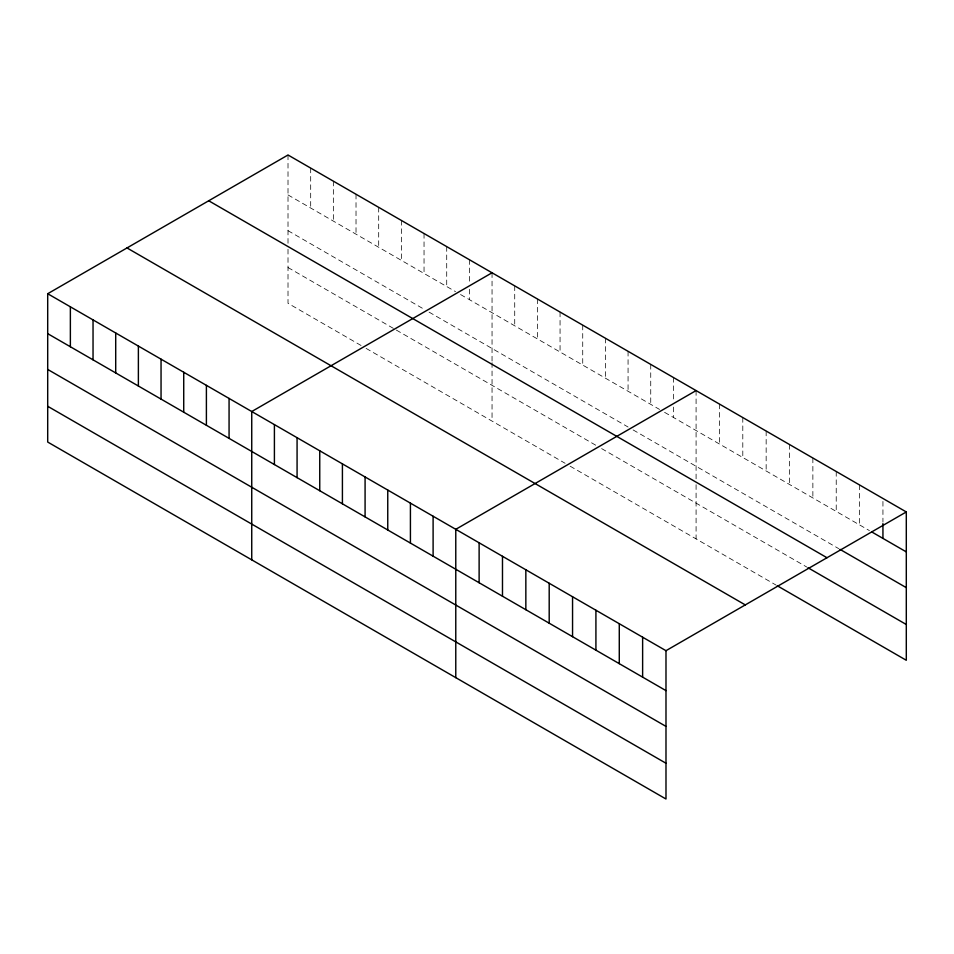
<?xml version="1.0" encoding="UTF-8"?>
<svg xmlns="http://www.w3.org/2000/svg" width="954" height="954" viewBox="0 0 954 954"><rect width="100%" height="100%" fill="white"/><g stroke="black" fill="none" stroke-linecap="round" stroke-linejoin="round"><path stroke-width="0.72" stroke-dasharray="4.77 3.58" d="M288.013 154.989L288.013 244.856M288.013 194.926L455.523 291.626M460.555 294.536L659.56 409.433M664.592 412.343L869.416 530.591M288.013 230.689L424.041 309.215M429.073 312.125L628.066 427.022M633.11 429.932L838.685 548.622M288.013 267.537L395.063 329.345M396.327 330.072L596.584 445.697M601.616 448.595L806.726 567.01M361.065 345.479L288.013 303.312L288.013 249.113M366.097 348.389L565.102 463.274M570.134 466.184L775.996 585.04M882.939 501.422L882.939 522.124M859.59 484.978L859.59 524.915M836.229 471.491L836.229 511.427M812.868 458.003L812.868 497.94M789.507 444.528L789.507 484.453M766.157 431.041L766.157 470.978M742.796 417.554L742.796 457.491M719.435 404.067L719.435 444.004M696.086 390.58L696.086 479.039M696.086 484.715L696.086 538.903M673.417 377.498L673.417 401.157M673.417 407.072L673.417 417.423M650.735 364.404L650.735 404.341M628.066 351.31L628.066 391.247M605.396 338.229L605.396 378.166M582.727 325.135L582.727 365.072M560.058 312.053L560.058 351.99M537.388 298.96L537.388 338.897M514.719 285.878L514.719 325.803M492.049 272.784L492.049 361.244M492.049 362.663L492.049 421.108M469.38 259.691L469.38 283.362M469.38 289.277L469.38 299.628M446.71 246.609L446.71 286.546M424.041 233.515L424.041 273.452M401.36 220.434L401.36 260.359M378.69 207.34L378.69 247.277M356.021 194.246L356.021 234.183M333.351 181.165L333.351 221.101M310.682 168.071L310.682 208.008"/><path stroke-width="1.43" d="M47.7 293.725L665.987 650.688L665.987 799.011L47.7 442.048L47.7 293.725L288.013 154.989L906.3 511.952L906.3 660.275L777.224 585.744M492.049 272.784L251.737 411.532L251.737 559.843M696.086 390.58L455.773 529.327L455.773 677.65M665.987 650.688L906.3 511.952M871.873 532.01L906.3 551.889M839.914 549.325L906.3 587.652M208.711 200.769L826.999 557.732M807.955 567.725L906.3 624.5M127.001 247.945L745.289 604.908M47.7 333.661L665.987 690.624M47.7 369.436L665.987 726.399M47.7 406.285L665.987 763.248M882.939 523.615L882.939 538.402M642.626 637.212L642.626 677.137M619.277 623.725L619.277 663.662M595.916 610.238L595.916 650.175M572.555 596.751L572.555 636.688M549.194 583.264L549.194 623.2M525.845 569.776L525.845 609.713M502.484 556.301L502.484 596.226M479.123 542.814L479.123 582.751M433.104 516.233L433.104 556.17M410.423 503.152L410.423 543.088M387.753 490.058L387.753 529.995M365.084 476.976L365.084 516.901M342.414 463.882L342.414 503.819M319.745 450.789L319.745 490.726M297.076 437.707L297.076 477.644M274.406 424.613L274.406 464.55M229.067 398.438L229.067 438.375M206.398 385.344L206.398 425.281M183.728 372.263L183.728 412.2M161.047 359.169L161.047 399.106M138.378 346.087L138.378 386.024M115.708 332.994L115.708 372.931M93.039 319.9L93.039 359.837M70.369 306.818L70.369 346.755"/></g></svg>
